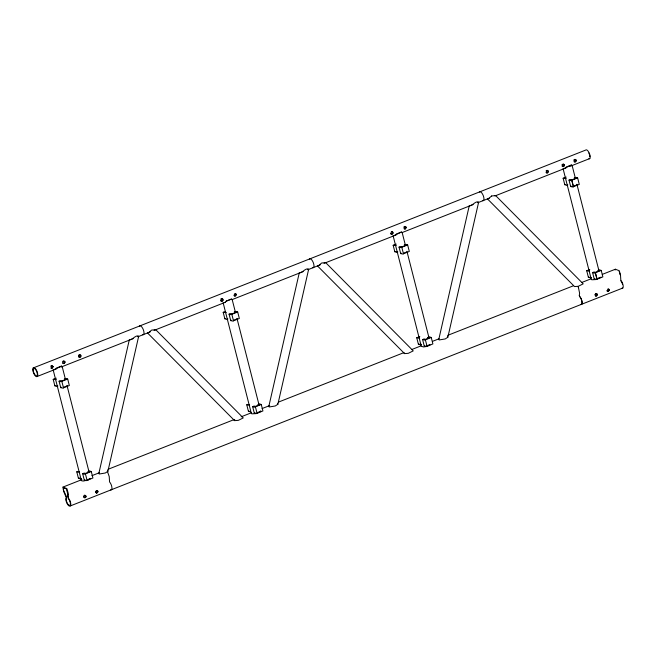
<?xml version="1.0" encoding="UTF-8"?>
<svg xmlns="http://www.w3.org/2000/svg" width="656" height="656" viewBox="0 0 656 656"><rect width="100%" height="100%" fill="white"/><g stroke="black" fill="none" stroke-linecap="round" stroke-linejoin="round"><path stroke-width="0.98" d="M84.107 497.289L83.993 496.166L84.681 495.354L86.174 496.207L85.764 497.453L84.804 497.83L83.738 497.174L83.624 496.051M129.347 339.66L98.835 473.493L99.253 474.017L105.304 473.001L107.904 471.287L138.637 336.454L138.088 336.561M299.316 272.625L268.812 406.466L269.222 406.982L275.274 405.974L277.882 404.26L308.615 269.419L308.058 269.526M469.294 205.599L438.782 339.431L439.2 339.956L445.244 338.939L447.851 337.225L478.585 202.392L478.027 202.499M78.712 355.044L78.843 357.102L80.155 357.315L80.991 356.511L81.008 355.404L79.696 354.65M562.11 164.402L562.241 166.468L563.561 166.673L564.39 165.878L564.414 164.763L563.471 164.131L562.479 164.525L562.61 166.583M574.008 159.711L574.139 161.77L575.46 161.983L576.288 161.187L576.312 160.072L575.369 159.441L574.377 159.826L574.508 161.893M225.049 302.391L226.271 301.12L231.478 299.062L232.175 299.554L235.455 312.395M65.206 378.446L62.189 366.597L61.492 366.097L53.579 369.886M57.892 386.04L56.588 386.368L54.85 385.818L53.202 379.34L56.285 378.192M55.03 379.078L55.924 379.357M54.85 385.818L55.916 385.425M67.699 379.029L61.812 381.325L63.525 387.844L62.992 388.139L60.721 387.663L59.073 381.193C62.697 379.406 59.253 382.612 65.871 379.291C64.124 379.078 63.288 379.332 65.961 378.479L67.699 379.029L69.347 385.507L63.525 387.844M67.519 385.769L66.887 385.449M81.467 478.527L80.163 478.855L78.425 478.306L76.777 471.828L78.056 471.393M78.605 471.566L79.499 471.844M78.425 478.306L79.491 477.912M90.085 478.896L88.191 479.962L83.525 481.02L81.869 480.881L81.311 480.315L81.861 479.634M91.274 471.516L85.387 473.812L87.1 480.331L86.567 480.627L84.296 480.151L82.648 473.681C86.264 471.894 82.828 475.1 89.446 471.779C87.699 471.566 86.863 471.82 89.536 470.967L91.274 471.516L92.922 477.994L87.1 480.331M231.478 299.062L226.271 301.12M227.878 319.005L226.582 319.333L224.844 318.783L223.188 312.305L224.475 311.862M225.024 312.043L225.91 312.322M224.844 318.783L225.336 318.455M237.693 311.994L231.806 314.29L233.52 320.8L232.978 321.104L230.715 320.628L229.067 314.158C232.683 312.371 229.247 315.569 235.857 312.256C234.118 312.043 233.282 312.289 235.947 311.444L237.693 311.994L239.342 318.463L233.52 320.8M237.505 318.734L236.882 318.414M250.157 411.82L248.411 411.271L246.763 404.793L248.05 404.35M248.599 404.531L249.485 404.809M248.411 411.271L248.911 410.943M261.268 404.481L255.381 406.777L257.095 413.288L256.553 413.592L254.29 413.116L252.642 406.646C256.258 404.859 252.822 408.057 259.432 404.744C257.693 404.539 256.865 404.801 259.522 403.924L261.268 404.481L262.917 410.951L257.095 413.288M405.424 245.369L402.153 232.527L401.456 232.027L393.543 235.816M397.856 251.978L396.552 252.298L394.814 251.748L393.165 245.278L396.249 244.122M394.994 245.008L395.888 245.295M260.079 411.853L255.832 413.641L251.863 413.846L251.297 413.28L223.114 302.687M261.08 411.222L260.457 410.902M394.814 251.748L395.306 251.42M407.663 244.959L401.775 247.255L403.489 253.774L402.956 254.077L400.685 253.601L399.037 247.123C402.661 245.344 399.217 248.542 405.834 245.229C404.088 245.024 403.268 245.278 405.925 244.409L407.663 244.959L409.311 251.437L403.489 253.774M421.431 344.466L420.127 344.785L418.389 344.236L416.74 337.766L419.824 336.61M418.569 337.496L419.463 337.783M418.389 344.236L418.881 343.908M431.238 337.446L424.875 340.087L422.612 339.611L424.26 346.089L426.531 346.565L432.886 343.924L431.238 337.446L429.5 336.897C422.808 339.021 436.027 335.61 424.899 339.488C423.825 339.111 425.301 338.258 422.612 339.611M575.394 178.334L572.122 165.492L571.425 165L563.512 168.789M567.825 184.943L566.53 185.271L564.783 184.721L563.135 178.243L566.218 177.095M564.972 177.981L565.857 178.26M430.049 344.826L425.81 346.614L423.489 346.95L421.275 346.245L393.083 235.66M564.783 184.721L565.283 184.393M577.641 177.932L571.753 180.228L573.467 186.739L572.926 187.042L570.663 186.566L569.014 180.097C572.631 178.309 569.195 181.507 575.804 178.194C574.066 177.989 573.237 178.252 575.894 177.374L577.641 177.932L579.289 184.402L573.401 186.698M591.4 277.431L590.105 277.759L588.358 277.209L586.71 270.731L589.793 269.583M588.547 270.469L589.432 270.748M588.358 277.209L588.858 276.881M601.216 270.42L595.328 272.716L597.042 279.226L596.501 279.53L594.238 279.054L592.589 272.584C596.206 270.797 592.77 273.995 599.379 270.682C597.641 270.461 596.804 270.715 599.469 269.862L601.216 270.42L602.864 276.889L596.976 279.185M600.027 277.791L595.779 279.579L591.81 279.784L591.245 279.218L563.061 168.625M234.766 419.528L234.184 420.119L234.602 420.635L238.333 420.357L243.253 417.913L155.669 329.624M79.786 357.2L80.622 356.397L80.639 355.281M221.876 301.161L222.712 300.366L222.728 299.251L221.785 298.619L220.801 299.005M391.853 234.126L392.682 233.331L392.706 232.216M563.192 166.558L564.094 164.959L563.102 164.016M575.091 161.868L575.993 160.269L575 159.326M571.753 180.228L570.753 180.646L569.014 180.097M595.328 272.716L594.328 273.134L592.589 272.584M62.976 487.08L63.657 491.401L66.215 497.453A4.805 1.894 68.5 0 0 67.347 504.005A4.805 1.894 68.5 0 0 70.741 505.079A4.805 1.894 68.5 0 0 68.437 498.15L68.093 492.812L66.887 488.589L62.976 487.08L81.672 479.708M621.847 288.279A4.805 1.894 68.5 0 0 623.151 285.647A4.805 1.894 68.5 0 0 620.83 280.292L620.494 274.954L619.28 270.731L615.377 269.222L615.148 270.01M60.721 387.663L61.336 387.229M230.715 320.628L231.33 320.194M400.685 253.601L401.3 253.159M84.296 480.151L84.911 479.716M570.663 186.566L571.278 186.132M254.29 413.116L254.905 412.681M424.26 346.089L424.875 345.646M594.238 279.054L594.853 278.62M138.637 336.454L138.17 335.815C134.857 335.7 133.045 339.349 129.839 339.808M308.615 269.419L308.148 268.78C304.827 268.673 303.015 272.322 299.817 272.781M478.585 202.392L478.117 201.753C474.805 201.638 472.992 205.287 469.786 205.746M155.677 329.738L151.675 330.05L148.928 332.412L147.428 332.871L234.602 420.635M33.194 367.959L585.611 150.109A4.805 1.894 68.5 0 1 589.555 153.857A4.805 1.894 68.5 0 1 588.842 158.801M50.832 366.032L51.824 365.646L52.816 366.589L51.914 368.188L50.963 368.098M62.73 361.341L63.722 360.956L64.665 361.587L64.641 362.702L63.812 363.498L62.861 363.399L62.607 362.727M546.136 170.708L547.12 170.314L548.063 170.945L548.047 172.061L547.211 172.864L546.268 172.766L546.013 172.093M80.065 354.765L79.073 355.158L79.204 357.217M392.132 231.699L391.14 232.093L391.271 234.151M56.277 368.155L61.492 366.097M396.24 234.085L401.456 232.027M566.21 167.059L571.425 165M37.384 376.405L56.359 368.918M61.098 367.048L133.184 338.619M137.932 336.749L150.265 331.887M154.062 330.386L225.287 302.301M231.929 299.677L303.146 271.592M307.894 269.723L320.243 264.852M324.039 263.359L396.208 234.897M401.907 232.65L473.124 204.565M477.871 202.696L489.261 198.202M494.952 195.955L566.087 167.903M569.884 166.403L589.801 158.547M63.911 387.188L66.617 386.122M233.905 320.153L236.603 319.087M403.875 253.118L406.581 252.052M572.95 186.443L577.452 184.672M581.716 282.498L591.064 278.808M602.282 274.388L615.377 269.222M91.955 475.649L99.433 472.705M107.92 469.36L234.495 419.438M241.154 416.814L251.625 412.69M262.097 408.557L269.706 405.556M278.275 402.177L403.899 352.633M411.517 349.632L421.029 345.876M432.452 341.374L439.11 338.75M447.679 335.372L573.303 285.827M87.486 479.675L90.192 478.609M257.48 412.64L260.178 411.574M426.548 345.966L429.254 344.9M596.525 278.931L601.027 277.16M84.435 497.715L85.895 496.321L85.354 495.37L84.312 495.239M622.806 288.033L70.405 505.891M571.704 165.558L572.122 165.517M566.046 178.53L563.135 178.243M396.068 245.565L393.165 245.278M226.099 312.592L223.188 312.305M56.104 379.635L53.202 379.34M589.621 271.018L586.71 270.731M419.643 338.053L416.74 337.766M249.674 405.08L246.763 404.793M79.679 472.123L76.777 471.828M397.536 251.765L396.568 251.576M421.111 344.252L420.143 344.064M404.572 353.609L408.303 353.322L413.231 350.878L325.647 262.597L321.653 263.015L318.906 265.385L317.406 265.844L404.572 353.609L404.162 353.084M595.566 293.568L596.632 293.699L597.099 294.437L596.673 295.733L595.689 296.118L594.853 294.405M96.202 490.508L97.268 490.639L97.736 491.385L97.309 492.672L96.317 493.066L95.489 491.344M399.037 247.123L400.783 247.673L401.775 247.255M229.067 314.158L230.805 314.708L231.806 314.29M252.642 406.646L254.38 407.196L255.381 406.777M59.073 381.193L60.819 381.743L61.812 381.325M82.648 473.681L84.394 474.231L85.387 473.812M425.35 339.742L427.064 346.261M391.763 231.584L393.075 232.331L393.051 233.446L392.222 234.249L390.902 234.036L390.648 233.356M606.898 290.846L607.595 291.387L608.555 291.01L609.055 289.993L608.514 289.042M107.625 471.976L109.224 476.584L109.568 481.93A4.805 1.894 68.5 0 1 111.881 487.285A4.805 1.894 68.5 0 1 110.585 489.917M447.441 336.7L447.851 337.225M277.463 403.735L277.882 404.26M107.494 470.762L107.904 471.287M579.699 296.52A4.805 1.894 68.5 0 1 582.011 301.867A4.805 1.894 68.5 0 1 580.716 304.499A4.805 1.894 68.5 0 0 582.028 301.875A4.805 1.894 68.5 0 0 579.715 296.52L579.273 295.544M619.1 271.354L619.412 272.035M578.149 286.951L578.469 287.64M233.921 295.167L234.176 295.84L235.127 295.938L235.963 295.143L235.98 294.027M221.302 301.178L221.17 299.12L222.154 298.734L223.097 299.366L223.081 300.481L222.245 301.276L220.933 301.063L220.678 300.391M619.649 272.97L620.125 274.839M576.911 184.262L598.813 270.198M571.811 180.269L573.467 186.739M595.386 272.757L597.042 279.226M578.453 287.631L579.609 293.248L579.289 295.553M406.933 251.297L428.844 337.233M237.21 319.316L258.866 404.26M67.224 386.351L88.88 471.295M53.12 369.73L81.311 480.315M479.372 192.003A4.805 1.894 68.5 0 1 483.316 195.75A4.805 1.894 68.5 0 1 482.611 200.695M309.402 259.038A4.805 1.894 68.5 0 1 313.347 262.777A4.805 1.894 68.5 0 1 312.633 267.722M620.814 280.875A4.01 1.583 68.5 0 1 622.56 284.401M588.834 152.971A4.01 1.583 68.5 0 1 589.785 156.702M139.433 326.065A4.805 1.894 68.5 0 1 143.369 329.812A4.805 1.894 68.5 0 1 142.664 334.757M53.177 366.704L52.275 368.303L51.332 368.213L51.201 366.146L52.185 365.761L53.177 366.704M65.075 362.014L64.173 363.613L63.23 363.514L63.099 361.456L64.083 361.071L65.075 362.014M95.997 492.328L96.686 493.181L98.187 491.738L97.637 490.762L96.563 490.622L95.997 492.328M236.398 294.454L235.496 296.053L234.545 295.954L234.413 293.896L235.406 293.511L236.398 294.454M405.998 227.304L405.096 228.903L404.153 228.813L404.022 226.746L405.006 226.361L405.998 227.304M406.367 227.419L405.465 229.026L404.522 228.928L404.391 226.869L405.375 226.476L406.367 227.419M548.482 171.372L547.58 172.979L546.637 172.881L546.505 170.822L547.489 170.429L548.482 171.372M595.361 295.389L596.058 296.233L597.559 294.798L597.001 293.814L595.935 293.683L595.361 295.389M607.292 290.682L607.964 291.51L609.424 290.116L608.883 289.157L607.841 289.025L607.292 290.682M67.912 494.534L67.453 495.879L68.413 498.732A4.01 1.583 68.5 0 1 70.34 504.513A4.01 1.583 68.5 0 1 67.502 503.619A4.01 1.583 68.5 0 1 66.568 498.15C67.158 495.329 59.163 485.768 66.313 488.818L67.912 494.534M491.623 195.988L488.876 198.35L487.375 198.809L574.549 286.574L578.28 286.295L583.2 283.851L495.616 195.562L491.623 195.988M33.21 369.812A4.01 1.583 68.5 0 0 36.244 375.913A4.01 1.583 68.5 0 0 36.416 370.829A4.01 1.583 68.5 0 0 33.21 369.812M32.8 369.336A4.805 1.894 68.5 0 0 36.433 376.651A4.805 1.894 68.5 0 0 36.646 370.558A4.805 1.894 68.5 0 0 32.8 369.336"/></g></svg>
